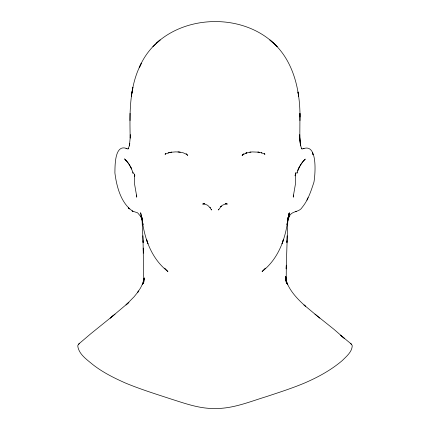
<?xml version="1.0" encoding="UTF-8"?>
<svg xmlns="http://www.w3.org/2000/svg" width="430" height="430" viewBox="0 0 430 430"><rect width="100%" height="100%" fill="white"/><g stroke="black" fill="none" stroke-linecap="round" stroke-linejoin="round"><path stroke-width="0.64" d="M299.758 134.52L299.946 140.734L300.608 145.899L299.812 138.089L299.957 113.31L299.973 120.61M273.743 43.279L269.884 39.974L277.205 46.719C239.746 6.595 160.89 15.104 139.223 67.806L141.438 63.119C129.156 86.145 129.65 112.762 130.188 138.089L130.242 134.52M130.037 113.289L130.027 120.61M288.164 218.123L287.536 221.294L287.831 219.768L286.192 268.911L286.305 265.165L286.203 282.155L286.16 280.822M143.84 280.822L143.797 282.155L143.045 240.822L141.959 217.946L142.099 219.16M286.955 240.822L286.901 242.584L287.138 235.748M287.74 220.703L289.094 213.291L286.971 224.632L287.729 220.671C285.176 239.962 277.882 259.322 262.053 271.55L265.31 268.121M136.557 197.252L136.665 195.005M130.193 137.772L129.392 145.899L129.806 143.314M143.862 280.15L144.007 278.194L143.507 283.709M287.831 219.768L287.536 223.772L288.041 217.946L287.901 219.16M297.119 172.032L296.899 173.322L298.087 169.7L297.834 170.345L299.957 166.012L302.586 162.04L305.284 159.095L303.515 160.825M143.684 281.774L143.862 280.494M293.217 196.811L295.41 184.201L295.517 172.747L295.19 175.628M218.703 209.216L218.499 210.055L221.278 206.083L220.692 206.669L222.358 205.277L225.852 203.772L225.164 203.906L226.97 203.874L226.4 203.75L227.276 204.132L226.336 203.61L226.685 203.825M143.948 279.86L144.308 277.979L143.109 283.322L144.308 278.086M288.406 216.994L289.368 212.748L287.96 218.494M295.152 175.838L295.684 173.763L295.104 175.478M144.206 278.5L142.222 284.773L142.959 283.053L140.562 287.917L137.568 292.481L138.761 290.986L134.079 296.791L126.011 304.951L128.914 302.349L110.188 318.152L115.068 314.088M129.462 145.469L128.059 148.974L128.57 148.339M287.514 220.176L288.197 217.618M287.525 220.219L288.767 215.903L287.944 218.65M287.982 218.929L287.627 220.095L289.503 215.984L288.132 218.564M287.96 218.682L288.326 217.65L287.401 220.069L288.326 217.65M289.234 216.483C291.604 210.566 299.232 212.608 302.242 207.281C308.149 200.084 311.062 190.893 313.938 182.175C315.185 175.327 318.135 142.884 303.236 148.748L304.021 148.398M306.939 200.197L308.1 197.58M113.45 315.432L90.805 333.728L78.529 344.172L77.739 345.768C78.626 354.148 86.865 359.571 92.842 364.602C102.754 372.358 114.084 378.008 125.549 383.076C140.685 389.365 156.359 394.197 171.914 399.309C185.905 403.754 200.111 408.833 215 408.5C232.823 408.806 249.54 401.765 266.299 396.648C279.113 392.396 291.991 388.295 304.451 383.076C317.958 377.255 331.009 370.155 342.253 360.587C346.349 356.459 351.993 352.009 352.261 345.768L351.471 344.172L340.555 335.196L343.93 338.002M298.732 168.275L300.817 164.405L303.198 161.191M299.414 166.937L298.291 169.001M165.303 153.886L165.088 154.241L165.518 153.741L165.168 154.09L169.855 152.483L168.135 152.892M242.816 154.736L242.058 155.585L243.799 154.15L242.789 154.816L246.917 152.757L245.82 153.128L252.039 151.919L258.355 152.155L259.553 152.36L257.887 152.112L261.865 152.892L261.225 152.736L264.832 154.09L264.482 153.741L264.912 154.241L264.697 153.886M243.138 154.386L243.831 153.709M152.838 46.65L160.116 39.974L156.257 43.279M203.315 203.825L203.664 203.61L202.724 204.132L204.137 203.626L203.03 203.874L204.836 203.906L204.148 203.772L207.642 205.277L210.286 207.905L210.007 207.529L211.501 210.055L211.297 209.216M78.529 344.172L79.528 343.688M303.435 148.656L302.295 148.952L301.263 148.14L301.941 148.974L301.758 148.748M128.242 148.748L127.705 148.952C114.552 142.631 115.063 165.631 114.896 172.838C116.535 186.33 120.948 203.476 133.02 211.356L132.037 210.958M169.269 152.607L171.645 152.155L170.447 152.36M170.979 152.268L175.601 151.887L180.256 152.102M249.744 152.102L250.878 151.989M178.009 151.887L183.239 152.811L186.47 154.327L186.201 154.15L187.792 155.391L187.184 154.736M132.375 211.092L137.595 212.818L140.766 216.483L142.373 220.095L142.018 218.929M125.979 148.398L126.565 148.656M350.471 343.688L351.471 344.172M319.812 318.152L303.988 304.951L305.504 306.278C298.146 299.64 290.959 292.325 287.041 283.053L287.777 284.773L285.939 279.656L286.891 283.322L285.692 277.979L286.052 279.86M314.932 314.088L333.863 329.235L344.409 338.399M186.168 153.709L186.862 154.386M273.673 43.22C293.701 61.866 300.092 90.547 299.995 116.987M126.484 160.825L124.533 158.89C128.769 162.846 131.601 168.108 133.236 173.629L132.881 172.032M129.452 209.012L128.285 207.733L128.984 208.502M126.802 161.191L129.183 164.405L131.709 169.001M164.69 268.121L167.947 271.55C152.118 259.322 144.824 239.962 142.271 220.671L143.029 224.632L140.631 212.748L142.486 220.176M140.766 216.483L140.497 215.984L141.868 218.564M130.586 166.937L131.268 168.275M142.104 218.736L141.389 217.107L142.566 219.87M142.04 218.682L141.674 217.65L142.599 219.94M301.43 148.339L300.237 143.679L299.807 137.772M134.687 175.042L134.445 174.419L134.837 175.483L134.542 174.333L134.633 176.617L134.595 173.946L134.59 184.201L136.783 196.811M141.991 218.499L142.599 220.069L141.674 217.65M312.347 152.575L313.099 154.795L312.653 153.467M142.056 218.65L141.233 215.903L142.475 220.219M285.692 277.979L286.482 281.467M141.835 218.123L142.464 221.294L142.169 219.768M286.138 280.494L286.315 281.774L285.762 276.27L286.493 283.709L285.993 278.194L286.138 280.15M293.335 195.005L293.443 197.252M143.281 249.884L143.41 253.103L143.217 248.072M142.862 235.748L143.099 242.584L143.045 240.822M298.012 92.084L298.694 96.702L298.012 92.084M131.988 92.084L131.306 96.702L132.902 87.435L131.994 92.122M282.225 243.353L282.058 243.885L283.413 239.585L282.225 243.353M288.611 217.107L287.896 218.736L288.611 217.107M296.721 211.469L295.668 211.694L296.721 211.469M126.474 160.874L125.399 159.697L126.415 160.825M147.775 243.353L146.587 239.585L147.941 243.885L147.775 243.353"/></g></svg>
